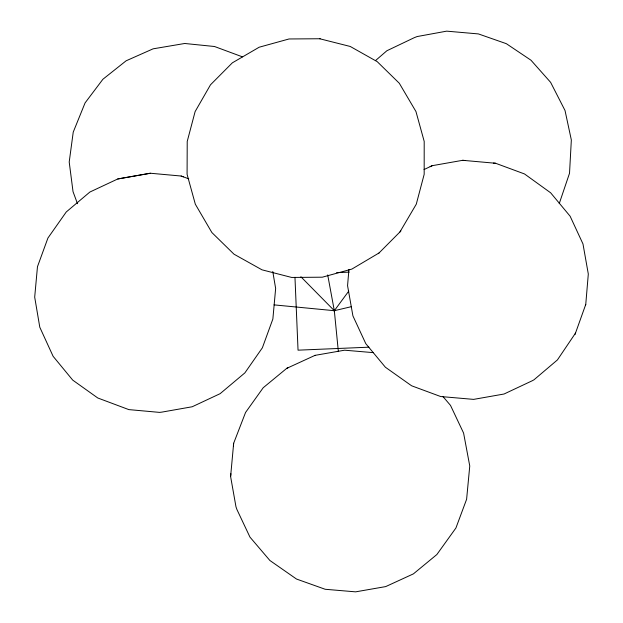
<?xml version="1.0" encoding="UTF-8"?>
<svg xmlns="http://www.w3.org/2000/svg" width="623" height="623" viewBox="0 0 623 623"><rect width="100%" height="100%" fill="white"/><g stroke="black" fill="none" stroke-linecap="round" stroke-linejoin="round"><path stroke-width="0.93" d="M348.927 269.463L347.564 285.677L352.914 315.877L365.802 343.686L385.364 367.204L410.253 384.835L411.741 385.839L440.671 396.532L473.62 399.382L504.038 394.016L532.011 380.871L533.942 379.835L557.429 359.915L575.496 333.118M574.99 334.512L585.752 304.437L588.307 274.027L582.98 243.943L570.138 216.236L550.654 192.811L524.504 173.949L495.596 163.265L462.655 160.313L432.237 165.679L424.037 169.542M443.023 396.617L450.507 405.394L463.59 433.078L469.758 465.988L466.604 499.296L455.919 528L436.855 554.54L413.415 573.869L385.699 586.593L355.608 591.85L325.183 589.272L296.501 579.04L269.884 560.482L249.963 537.112L236.896 509.458L235.977 506.803L230.611 476.564L233.664 443.249L245.555 412.473L263.194 387.755L286.728 368.357L315.067 355.351L344.597 350.196L373.481 352.649M233.399 445.975L233.664 443.249M230.611 476.564L230.892 473.698M585.418 305.348L585.752 304.437M559.236 203.612L569.523 173.249L571.338 139.98L565.022 110.512L550.623 82.353L530.967 60.205L506.335 43.68L478.417 33.922L446.683 31.15L417.122 36.555L414.256 37.684L386.875 50.751L375.459 60.618M399.919 231.982L416.281 204.18L424.177 174.323L424.201 141.413L415.962 111.556L399.304 83.256L377.226 61.654L350.243 46.468L319.583 38.719M334.045 311.079L348.709 291.182M320.199 38.743L289.041 38.969L259.176 47.216L232.348 62.837L210.496 84.806L195.108 111.61L187.219 141.437L187.087 174.339L195.326 204.204L211.89 232.558L233.991 254.184L261.987 269.821L291.642 277.445L322.301 277.196L351.878 269.081L379.002 252.993M378.348 253.662L400.877 231.008M430.127 166.676L432.237 165.679M183.357 176.846L181.114 176.029L150.369 173.241L117.763 178.965L89.876 192.04L66.256 211.968L47.924 238.033L37.466 266.714L34.693 297.14L39.794 327.231L53.103 356.286L72.727 380.123L97.795 397.996L128.821 409.607L159.566 412.387L161.91 412.107L192.203 406.764L220.114 393.681L244.87 372.889L262.369 347.805L272.866 319.007L275.646 288.465L272.765 271.472M286.728 368.357L287.873 367.843M314.545 355.577L315.067 355.351M334.263 310.713L351.294 306.687M150.369 173.241L117.763 178.965M336.607 272.656L349.238 272.119M368.948 347.182L298.043 350.173L294.967 277.328M493.447 163.094L495.596 163.265M462.655 160.313L464.976 160.5M274.027 304.873L334.045 310.667M181.114 176.029L188.761 178.848M242.448 56.849L214.522 46.507L184.735 43.485L153.118 48.828L126.119 60.805L102.912 79.246L85.071 102.912L73.234 132.115L69.208 162.011L73.031 191.658L77.493 203.705M300.87 276.752L334.286 310.659M327.706 274.93L334.247 310.293M334.356 311.017L338.367 351.606"/></g></svg>
